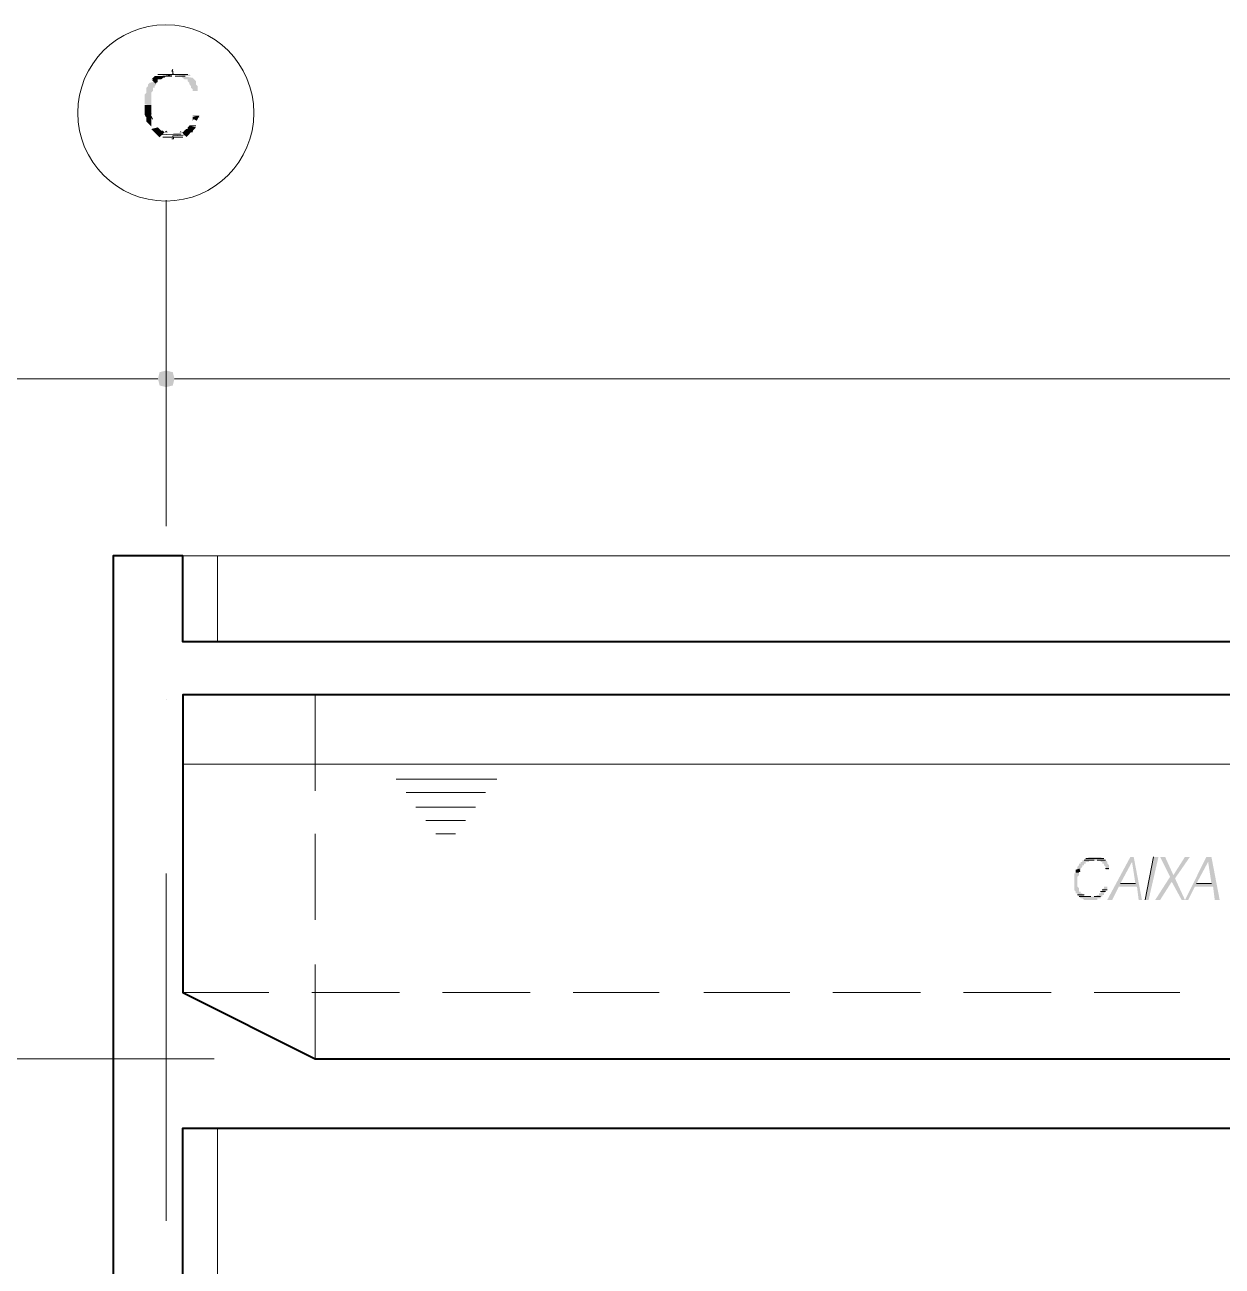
# Model space of a CAD drawing. Header units: millimetres. Extents: x 182 to 575, y -105 to 95.
# Drawn here: x 282.125 to 285.573, y 87.814 to 91.387 of the extents above; entities that cross this region are included whole.
import ezdxf

# ---------------------------------------------------------------- set-up
doc = ezdxf.new("R2010")
doc.units = ezdxf.units.MM
doc.header["$MEASUREMENT"] = 0
doc.layers.add('PDF_Geometry', color=7, linetype='Continuous')
doc.layers.add('PDF_Solid Fills', color=7, linetype='Continuous')

msp = doc.modelspace()

# ---------------------------------------------------------------- hatches: boundary and pattern name
at = {"layer": 'PDF_Solid Fills', "transparency": 33554559}
for points in [[(282.5183, 91.2301), (282.5231, 91.2348), (282.5278, 91.2348), (282.5326, 91.2396), (282.4993, 91.2396), (282.4945, 91.2348), (282.4897, 91.2301)], [(282.5993, 91.2443), (282.5516, 91.2396), (282.604, 91.2396)], [(282.6088, 91.1967), (282.6231, 91.1967), (282.6231, 91.211), (282.6183, 91.2158), (282.6183, 91.2253), (282.6135, 91.2301), (282.6088, 91.2348), (282.5754, 91.2396), (282.5802, 91.2348), (282.585, 91.2301), (282.5945, 91.2301), (282.5945, 91.2253), (282.5993, 91.2205), (282.5993, 91.2158), (282.604, 91.211), (282.604, 91.2062), (282.6088, 91.2015)], [(282.4897, 91.1539), (282.4897, 91.192), (282.4945, 91.1967), (282.4945, 91.2062), (282.4993, 91.2062), (282.4993, 91.211), (282.504, 91.2158), (282.504, 91.2205), (282.5088, 91.2205), (282.5088, 91.2253), (282.485, 91.2205), (282.4802, 91.2158), (282.4802, 91.211), (282.4754, 91.2062), (282.4754, 91.192), (282.4707, 91.1872), (282.4707, 91.1586)], [(282.5231, 91.0824), (282.5183, 91.0824), (282.5135, 91.0872), (282.5088, 91.092), (282.4897, 91.0872), (282.4945, 91.0824), (282.4993, 91.0777), (282.5278, 91.0777)], [(282.5897, 91.0872), (282.585, 91.0824), (282.5802, 91.0777), (282.6088, 91.0777), (282.6088, 91.0824), (282.6135, 91.0872), (282.6183, 91.092), (282.5993, 91.0967), (282.5945, 91.092), (282.5945, 91.0872)], [(282.5135, 90.3872), (282.5088, 90.3681), (282.5135, 90.3491), (282.5326, 90.3443), (282.5516, 90.3491), (282.5564, 90.3681), (282.5516, 90.3872), (282.5326, 90.392)], [(285.2231, 88.8729), (285.2231, 88.8777), (285.2278, 88.8777), (285.2278, 88.8824), (285.2326, 88.8824), (285.2326, 88.8872), (285.2373, 88.892), (285.2373, 88.8967), (285.2421, 88.8967), (285.2421, 88.9062), (285.2326, 88.9062), (285.2326, 88.9015), (285.2278, 88.8967), (285.2278, 88.892), (285.2231, 88.892), (285.2231, 88.8872), (285.2183, 88.8872), (285.2183, 88.8824), (285.2135, 88.8824), (285.2088, 88.8777), (285.1754, 88.8777), (285.1754, 88.8824), (285.1707, 88.8824), (285.1707, 88.8872), (285.1659, 88.8872), (285.1659, 88.892), (285.1612, 88.892), (285.1612, 88.9015), (285.1564, 88.9062), (285.1564, 88.9348), (285.1612, 88.9396), (285.1612, 88.9443), (285.1516, 88.9491), (285.1516, 88.9443), (285.1469, 88.9443), (285.1469, 88.8967), (285.1516, 88.892), (285.1516, 88.8872), (285.1564, 88.8872), (285.1564, 88.8824), (285.1612, 88.8777), (285.1659, 88.8729), (285.1707, 88.8729), (285.1754, 88.8681), (285.2135, 88.8681), (285.2135, 88.8729)]]:
    msp.add_hatch(color=256, dxfattribs=at).paths.add_polyline_path(points)
h = msp.add_hatch(color=256, dxfattribs=at)
h.paths.add_polyline_path([(285.1659, 88.9539), (285.1659, 88.9586), (285.1707, 88.9634), (285.1707, 88.9681), (285.1754, 88.9681), (285.1754, 88.9729), (285.1802, 88.9729), (285.1802, 88.9777), (285.1897, 88.9777), (285.1897, 88.9824), (285.2231, 88.9824), (285.2231, 88.9777), (285.2278, 88.9777), (285.2278, 88.9729), (285.2326, 88.9729), (285.2326, 88.9681), (285.2373, 88.9634), (285.2373, 88.9539), (285.2469, 88.9539), (285.2469, 88.9681), (285.2421, 88.9729), (285.2421, 88.9777), (285.2373, 88.9824), (285.2326, 88.9824), (285.2326, 88.9872), (285.2278, 88.9872), (285.2231, 88.992), (285.1897, 88.992), (285.185, 88.9872), (285.1802, 88.9872), (285.1754, 88.9824), (285.1707, 88.9824), (285.1707, 88.9777), (285.1659, 88.9777), (285.1659, 88.9729), (285.1612, 88.9729), (285.1612, 88.9681), (285.1564, 88.9634), (285.1564, 88.9586), (285.1516, 88.9539)])
h.paths.add_polyline_path([(285.3421, 88.8681), (285.3183, 88.992), (285.3088, 88.992), (285.2421, 88.8681), (285.2564, 88.8681), (285.2754, 88.9062), (285.3269, 88.9062), (285.3283, 88.9028), (285.3326, 88.8681)])
h.paths.add_polyline_path([(285.3231, 88.9158), (285.2802, 88.9158), (285.3135, 88.9777)], flags=0)
h = msp.add_hatch(color=256, dxfattribs=at)
h.paths.add_polyline_path([(285.5659, 88.8681), (285.5469, 88.9062), (285.5516, 88.8681)])
h.paths.add_polyline_path([(285.4281, 88.92), (285.4564, 88.8681), (285.4659, 88.8681), (285.4373, 88.9301), (285.4802, 88.992), (285.4659, 88.992), (285.4326, 88.9396), (285.4088, 88.992), (285.3945, 88.992), (285.4231, 88.9348), (285.3802, 88.8681), (285.3945, 88.8681), (285.4262, 88.918)])
h.paths.add_polyline_path([(285.4754, 88.8681), (285.4945, 88.9062), (285.5469, 88.9062), (285.5421, 88.9158), (285.4993, 88.9158), (285.5326, 88.9777), (285.5421, 88.9158), (285.5659, 88.8681), (285.5421, 88.992), (285.5278, 88.992), (285.4659, 88.8681)])
h.paths.add_polyline_path([(285.3754, 88.992), (285.3516, 88.8681), (285.3612, 88.8681), (285.3897, 88.992)])

# ---------------------------------------------------------------- linework, layer by layer
at = {"layer": 'PDF_Geometry', "lineweight": 20, "const_width": 0.0135}
msp.add_lwpolyline([(282.5016, 91.2301), (282.5016, 91.2277), (282.4969, 91.2229)], dxfattribs=at)
at = {"layer": 'PDF_Geometry', "lineweight": 20}
for points in [[(282.5088, 91.2443), (282.5945, 91.2443), (282.5088, 91.2443)], [(282.5397, 91.2396), (282.5231, 91.2396), (282.5492, 91.2396)], [(282.5278, 91.2396), (282.554, 91.2443), (282.5516, 91.2467), (282.5516, 91.2491), (282.5516, 91.2491), (282.5516, 91.2539), (282.5516, 91.2539), (282.5516, 91.2539), (282.5492, 91.2539), (282.5493, 91.2562), (282.5516, 91.2586)], [(282.5731, 91.2396), (282.5873, 91.2396), (282.5588, 91.2396)], [(282.5993, 91.0967), (282.6183, 91.0967), (282.5993, 91.0967)], [(282.5754, 91.0729), (282.554, 91.0729), (282.5112, 91.0705)], [(282.5231, 91.0634), (282.5802, 91.0634), (282.5231, 91.0634)], [(282.5492, 91.0586), (282.5516, 91.0586), (282.554, 91.0586), (282.554, 91.0586), (282.554, 91.0634), (282.5516, 91.0634), (282.5516, 91.0658), (282.5516, 91.0681), (282.5945, 91.0705)], [(282.585, 91.0824), (282.6088, 91.0824), (282.585, 91.0824)], [(282.5802, 89.8586), (286.7278, 89.8586)], [(282.6802, 89.8586), (282.6802, 89.611)], [(282.6802, 88.211), (282.6802, 86.711)]]:
    msp.add_lwpolyline(points, dxfattribs=at)
for points in [[(282.4802, 91.1562, 0.0191, 0.0191, 0), (282.4802, 91.1515, 0.0191, 0.0191, 0), (282.4802, 91.1443, 0.0191, 0.0191, 0), (282.4802, 91.1396, 0.0191, 0.0191, 0), (282.4802, 91.1348, 0.019, 0.019, 0), (282.4802, 91.1301, 0.019, 0.019, 0), (282.4826, 91.1253, 0.0135, 0.0135, 0), (282.485, 91.1205, 0.019, 0.019, 0), (282.485, 91.1158, 0.019, 0.019, 0), (282.485, 91.111, 0.0168, 0.0168, 0), (282.4897, 91.1062, 0, 0, 0), (282.4897, 91.1015, 0, 0, 0), (282.4945, 91.0991, 0, 0, 0), (282.4945, 91.0943, 0, 0, 0), (282.4993, 91.0896, 0, 0, 0)], [(282.6183, 91.1229, 0.019, 0.019, 0), (282.6183, 91.1181, 0.0101, 0.0101, 0), (282.6159, 91.1134, 0, 0, 0), (282.6135, 91.1086, 0, 0, 0), (282.6135, 91.1039, 0, 0, 0), (282.6088, 91.0991, 0, 0, 0), (282.6088, 91.0943, 0, 0, 0)], [(282.5231, 91.0729, 0.0269, 0.0269, 0), (282.5183, 91.0777, 0, 0, 0), (282.5302, 91.0777, 0, 0, 0)], [(282.5826, 91.0729, 0.0236, 0.0236, 0), (282.5873, 91.0777, 0, 0, 0), (282.5778, 91.0777, 0, 0, 0)]]:
    msp.add_lwpolyline(points, format="xyseb", dxfattribs=at)
at = {"layer": 'PDF_Geometry', "lineweight": 13}
for points in [[(282.5326, 89.9443), (282.5326, 90.8824)], [(280.3564, 90.3681), (280.3802, 90.3681), (282.4802, 90.3681), (282.5088, 90.3681)], [(282.5564, 90.3681), (282.5802, 90.3681), (291.0802, 90.3681), (291.1088, 90.3681)], [(291.2802, 88.4062), (291.2802, 89.8586), (286.9278, 89.8586), (286.9278, 90.1586), (286.7278, 90.1586), (286.7278, 89.8586), (282.3802, 89.8586), (282.3802, 88.4158)], [(282.5326, 89.4443), (282.5326, 89.4443)], [(282.9612, 89.4586), (282.9612, 89.1824)], [(282.5802, 89.2586), (291.0802, 89.2586)], [(283.1945, 89.2158), (283.485, 89.2158)], [(283.2231, 89.1777), (283.4516, 89.1777)], [(283.2516, 89.1348), (283.4231, 89.1348)], [(283.2802, 89.0967), (283.3945, 89.0967)], [(282.9612, 89.0586), (282.9612, 88.811)], [(283.3088, 89.0586), (283.3659, 89.0586)], [(285.1945, 88.9824), (285.1754, 88.9824), (285.1945, 88.9824)], [(285.1802, 88.9872), (285.2326, 88.9872), (285.1802, 88.9872)], [(285.2373, 88.9824), (285.2135, 88.9824), (285.2373, 88.9824)], [(285.2135, 88.9824), (285.2373, 88.9824), (285.2135, 88.9824)], [(285.3516, 88.8681), (285.3754, 88.992), (285.3516, 88.8681)], [(282.5326, 87.9443), (282.5326, 88.9443)], [(285.2469, 88.9586), (285.2373, 88.9586), (285.2469, 88.9586)], [(285.2373, 88.9586), (285.2469, 88.9586), (285.2373, 88.9586)], [(285.2802, 88.9158), (285.3231, 88.9158), (285.2802, 88.9158)], [(285.4993, 88.9158), (285.5421, 88.9158), (285.4993, 88.9158)], [(285.1564, 88.8824), (285.1754, 88.8824), (285.1564, 88.8824)], [(285.1945, 88.8777), (285.1612, 88.8777), (285.1945, 88.8777)], [(285.1612, 88.8777), (285.1754, 88.8777), (285.1612, 88.8777)], [(285.2231, 88.8777), (285.204, 88.8777), (285.2231, 88.8777)], [(285.2373, 88.892), (285.2231, 88.892), (285.2373, 88.892)], [(285.2278, 88.8967), (285.2421, 88.8967), (285.2278, 88.8967)], [(282.9612, 88.6824), (282.9612, 88.411)], [(282.5802, 88.6015), (282.8278, 88.6015)], [(282.9516, 88.6015), (283.204, 88.6015)], [(283.3278, 88.6015), (283.5802, 88.6015)], [(283.704, 88.6015), (283.9516, 88.6015)], [(284.0802, 88.6015), (284.3278, 88.6015)], [(284.4516, 88.6015), (284.704, 88.6015)], [(284.8278, 88.6015), (285.0802, 88.6015)], [(285.204, 88.6015), (285.4516, 88.6015)], [(282.3802, 88.411), (280.2802, 88.411), (280.2802, 86.6634)], [(282.6707, 88.411), (281.704, 88.411)]]:
    msp.add_lwpolyline(points, dxfattribs=at)
for points in [[(282.5326, 90.4586), (282.5326, 90.2634)], [(285.1754, 88.9824), (285.204, 88.9824), (285.1754, 88.9824)]]:
    msp.add_lwpolyline(points, close=True, dxfattribs=at)
at = {"layer": 'PDF_Geometry', "lineweight": 40}
for points in [[(286.9278, 89.611), (286.9278, 90.1586), (286.7278, 90.1586), (286.7278, 89.611), (282.5802, 89.611), (282.5802, 89.8586), (282.3802, 89.8586), (282.3802, 87.711), (282.5802, 87.711), (282.5802, 88.211), (286.7278, 88.211), (286.7278, 87.711), (286.9278, 87.711), (286.9278, 88.211), (291.0802, 88.211), (291.0802, 87.711), (291.2802, 87.711), (291.2802, 89.8586), (291.0802, 89.8586), (291.0802, 89.611)], [(282.9612, 88.411), (286.7278, 88.411), (286.7278, 89.4586), (282.5802, 89.4586), (282.5802, 88.6015)]]:
    msp.add_lwpolyline(points, close=True, dxfattribs=at)
at = {"layer": 'PDF_Geometry', "lineweight": 13, "const_width": 0.00952}
msp.add_lwpolyline([(285.1635, 88.9539), (285.1564, 88.9515), (285.1564, 88.9467)], dxfattribs=at)
at = {"layer": 'PDF_Geometry', "lineweight": 20}
msp.add_circle((282.5314, 91.1336), 0.2536, dxfattribs=at)
at = {"layer": 'PDF_Solid Fills', "transparency": 33554559}
for points in [[(282.6278, 91.1205), (282.6088, 91.1253), (282.6278, 91.1253)], [(282.5516, 91.0729), (282.504, 91.0729), (282.5469, 91.0729)], [(282.504, 91.0729), (282.5469, 91.0729), (282.5421, 91.0729)], [(282.5516, 91.0729), (282.5993, 91.0729), (282.5564, 91.0729)], [(282.5993, 91.0729), (282.5564, 91.0729), (282.5659, 91.0729)]]:
    msp.add_solid(points, dxfattribs=at)

doc.saveas('drawing.dxf')
